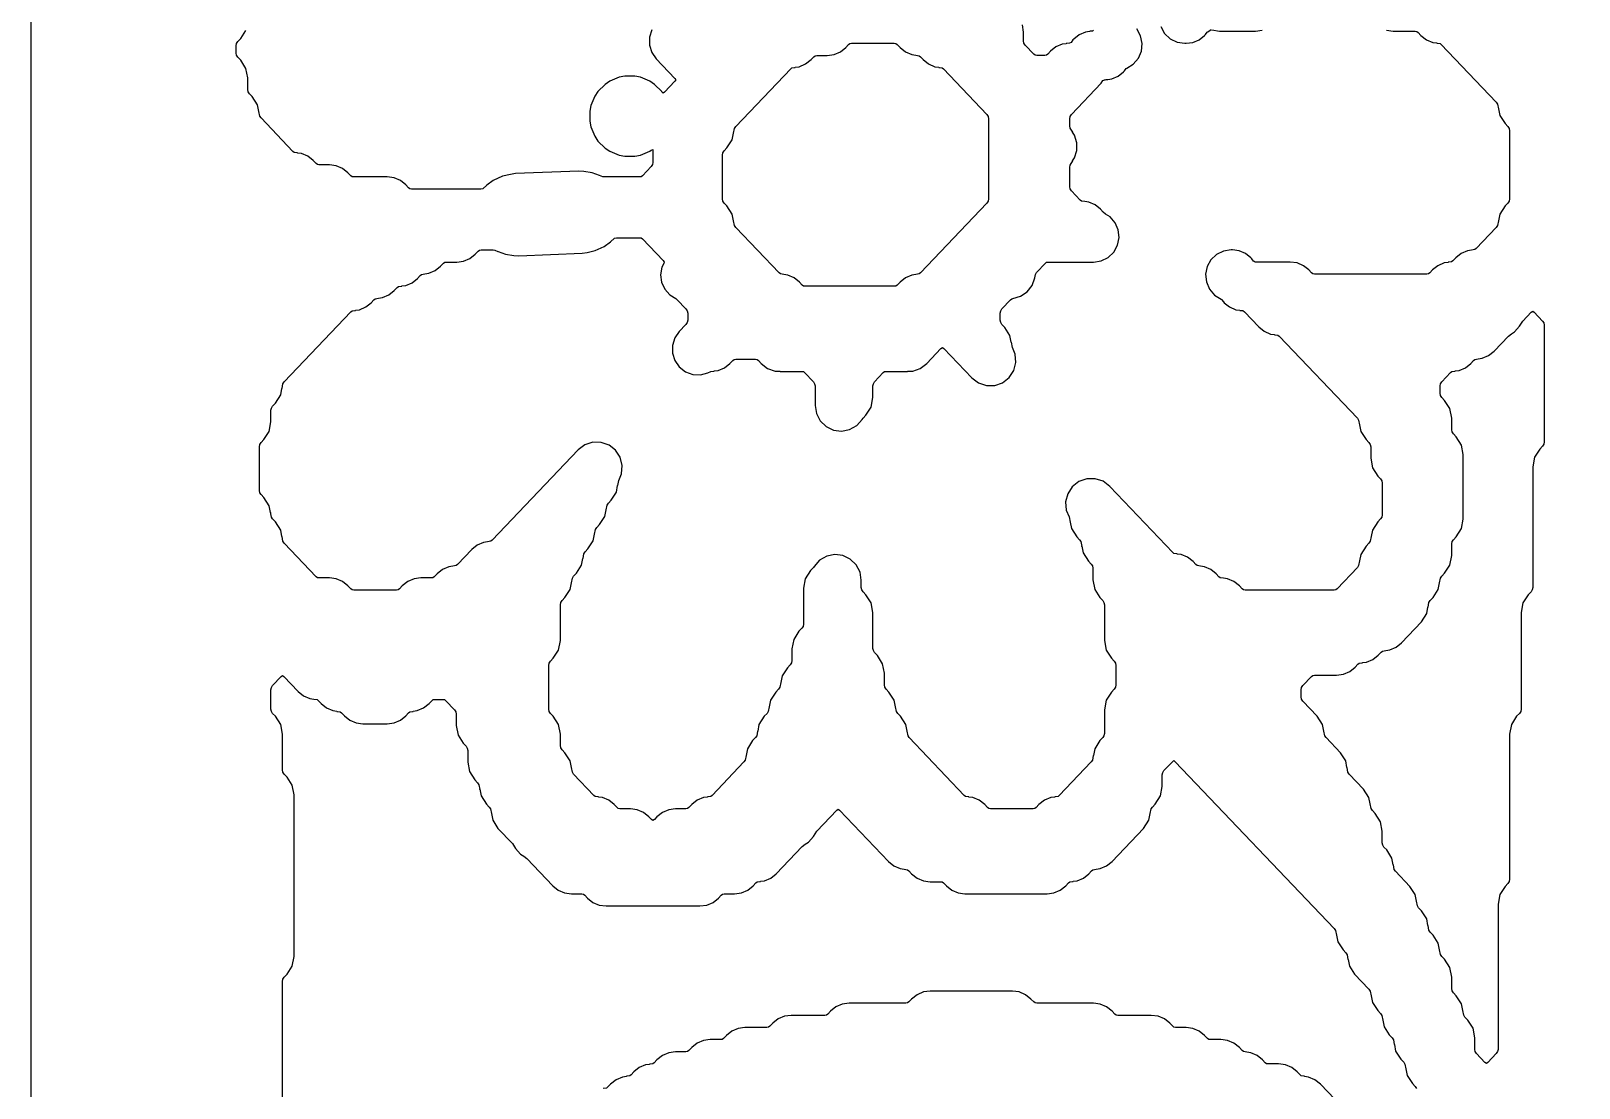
# Model space of a CAD drawing. Header units: millimetres. Extents: x 2 to 65, y 2 to 128.
# Drawn here: x 2 to 32.17, y 55.41 to 76.01 of the extents above; entities that cross this region are included whole.
import ezdxf

# ---------------------------------------------------------------- set-up
doc = ezdxf.new("R2010")
doc.units = ezdxf.units.MM
doc.layers.add('CUT', color=1, linetype='Continuous')

msp = doc.modelspace()

# ---------------------------------------------------------------- linework, layer by layer
at = {"layer": 'CUT'}
for points in [[(44.134, 2), (52.134, 2), (52.134, 5), (65.2679, 5), (65.2679, 125), (52.134, 125), (52.134, 128), (44.134, 128), (44.134, 125), (23.134, 125), (23.134, 128), (15.134, 128), (15.134, 125), (2, 125), (2, 5), (15.134, 5), (15.134, 2), (23.134, 2), (23.134, 5), (44.134, 5)], [(16.8299, 75.2959), (16.8953, 75.3048), (16.8949, 75.3077), (16.9727, 75.3183), (17.0963, 75.3713), (17.2014, 75.4553), (17.2559, 75.5125), (17.281, 75.5327), (17.313, 75.537), (17.5161, 75.537), (17.6494, 75.5551), (17.7731, 75.6081), (17.8781, 75.6921), (17.9326, 75.7493), (17.9578, 75.7694), (17.9897, 75.7738), (18.8245, 75.7738), (18.8564, 75.7694), (18.8816, 75.7493), (18.9361, 75.6921), (19.0411, 75.6081), (19.1648, 75.5551), (19.2426, 75.5445), (19.2422, 75.5415), (19.3076, 75.5327), (19.3327, 75.5125), (19.3872, 75.4553), (19.4923, 75.3713), (19.6159, 75.3183), (19.6937, 75.3077), (19.6933, 75.3048), (19.7587, 75.2959), (19.7839, 75.2757), (20.63, 74.3876), (20.6544, 74.3497), (20.6629, 74.3053), (20.6629, 72.7433), (20.6544, 72.699), (20.63, 72.661), (19.3327, 71.2993), (19.3076, 71.2792), (19.2422, 71.2703), (19.2426, 71.2673), (19.1648, 71.2567), (19.0411, 71.2038), (18.9361, 71.1197), (18.8816, 71.0625), (18.8564, 71.0424), (18.8245, 71.0381), (17.0874, 71.0381), (17.0554, 71.0424), (17.0303, 71.0625), (16.9758, 71.1197), (16.8707, 71.2038), (16.7471, 71.2567), (16.6693, 71.2673), (16.6697, 71.2703), (16.6043, 71.2792), (16.5791, 71.2993), (15.733, 72.1874), (15.7086, 72.2254), (15.6911, 72.3166), (15.689, 72.3162), (15.6643, 72.4445), (15.5621, 72.6036), (15.5074, 72.661), (15.483, 72.699), (15.4745, 72.7433), (15.4745, 73.595), (15.483, 73.6393), (15.5074, 73.6773), (15.5621, 73.7347), (15.6643, 73.8938), (15.689, 74.0221), (15.6911, 74.0217), (15.7086, 74.1129), (15.733, 74.1508), (16.8047, 75.2757)], [(27.8038, 63.616), (27.8583, 63.6732), (27.8835, 63.6933), (27.9489, 63.7022), (27.9485, 63.7052), (28.0262, 63.7158), (28.1499, 63.7688), (28.255, 63.8528), (28.3095, 63.91), (28.3346, 63.9301), (28.4, 63.939), (28.3996, 63.942), (28.4774, 63.9526), (28.6011, 64.0055), (28.7061, 64.0896), (29.0971, 64.5), (29.1993, 64.6591), (29.224, 64.7874), (29.2261, 64.787), (29.2436, 64.8782), (29.268, 64.9162), (29.3227, 64.9736), (29.4249, 65.1327), (29.4496, 65.261), (29.4517, 65.2606), (29.4692, 65.3518), (29.4936, 65.3897), (29.5483, 65.4471), (29.6505, 65.6063), (29.6863, 65.792), (29.6863, 66.0178), (29.6948, 66.0621), (29.7192, 66.1001), (29.7739, 66.1575), (29.8761, 66.3166), (29.9118, 66.5024), (29.9118, 67.7598), (29.8761, 67.9455), (29.7739, 68.1047), (29.7192, 68.1621), (29.6948, 68.2), (29.6863, 68.2443), (29.6863, 68.4701), (29.6505, 68.6559), (29.5483, 68.815), (29.4936, 68.8724), (29.4692, 68.9104), (29.4607, 68.9547), (29.4607, 69.096), (29.4692, 69.1403), (29.4936, 69.1783), (29.663, 69.3561), (29.6881, 69.3762), (29.7535, 69.3851), (29.7531, 69.3881), (29.8309, 69.3986), (29.9546, 69.4516), (30.0596, 69.5357), (30.1141, 69.5929), (30.1393, 69.613), (30.2047, 69.6219), (30.2043, 69.6249), (30.2821, 69.6354), (30.4057, 69.6884), (30.5108, 69.7725), (30.7909, 70.0664), (30.8493, 70.1132), (30.9112, 70.1514), (31.0089, 70.2629), (31.0727, 70.3622), (31.2374, 70.5351), (31.2653, 70.5563), (31.2933, 70.5351), (31.458, 70.3622), (31.4824, 70.3243), (31.4909, 70.28), (31.4909, 68.0075), (31.4824, 67.9632), (31.458, 67.9253), (31.4033, 67.8679), (31.3011, 67.7087), (31.2653, 67.523), (31.2653, 65.1661), (31.2568, 65.1218), (31.2324, 65.0838), (31.1778, 65.0264), (31.0755, 64.8673), (31.0398, 64.6816), (31.0398, 62.7982), (31.0312, 62.7539), (31.0069, 62.716), (30.9522, 62.6586), (30.85, 62.4994), (30.8142, 62.3137), (30.8142, 59.4832), (30.8056, 59.4389), (30.7813, 59.401), (30.7266, 59.3436), (30.6244, 59.1844), (30.5886, 58.9987), (30.5886, 56.1682), (30.5801, 56.1239), (30.5557, 56.086), (30.391, 55.9131), (30.363, 55.8919), (30.335, 55.9131), (30.1703, 56.086), (30.146, 56.1239), (30.1374, 56.1682), (30.1374, 56.394), (30.1017, 56.5798), (29.9994, 56.7389), (29.9448, 56.7963), (29.9204, 56.8343), (29.9028, 56.9254), (29.9008, 56.925), (29.8761, 57.0533), (29.7739, 57.2125), (29.7192, 57.2699), (29.6948, 57.3079), (29.6863, 57.3522), (29.6863, 57.578), (29.6505, 57.7637), (29.5483, 57.9229), (29.4936, 57.9803), (29.4692, 58.0182), (29.4517, 58.1094), (29.4496, 58.109), (29.4249, 58.2373), (29.3227, 58.3964), (29.268, 58.4538), (29.2436, 58.4918), (29.2261, 58.5829), (29.224, 58.5826), (29.1993, 58.7108), (29.0971, 58.87), (29.0424, 58.9274), (29.018, 58.9654), (29.0005, 59.0565), (28.9984, 59.0561), (28.9737, 59.1844), (28.8715, 59.3436), (28.5913, 59.6378), (28.5669, 59.6757), (28.5493, 59.7669), (28.5473, 59.7665), (28.5226, 59.8948), (28.4204, 60.0539), (28.3657, 60.1113), (28.3413, 60.1493), (28.3328, 60.1936), (28.3328, 60.4194), (28.297, 60.6051), (28.1948, 60.7643), (28.1401, 60.8217), (28.1157, 60.8597), (28.0982, 60.9508), (28.0961, 60.9504), (28.0714, 61.0787), (27.9692, 61.2379), (27.6889, 61.532), (27.6645, 61.57), (27.647, 61.6612), (27.6449, 61.6608), (27.6202, 61.7891), (27.518, 61.9482), (27.2378, 62.2424), (27.2134, 62.2804), (27.1958, 62.3715), (27.1938, 62.3711), (27.1691, 62.4994), (27.0669, 62.6586), (26.7866, 62.9528), (26.7622, 62.9907), (26.7537, 63.035), (26.7537, 63.1764), (26.7622, 63.2207), (26.7866, 63.2587), (26.956, 63.4364), (26.9811, 63.4566), (27.013, 63.4609), (27.4418, 63.4609), (27.5751, 63.479), (27.6987, 63.532)]]:
    msp.add_lwpolyline(points, close=True, dxfattribs=at)
for points in [[(14.0962, 76.0363), (14.051, 75.8918), (14.0511, 75.7403), (14.0966, 75.5958), (14.1833, 75.4716), (14.5459, 75.091), (14.5651, 75.0634), (14.5459, 75.0358), (14.3433, 74.8232), (14.3181, 74.8036), (14.2967, 74.8272), (14.2908, 74.8361), (14.1528, 74.974), (14.0587, 75.0369), (13.8784, 75.1116), (13.7674, 75.1337), (13.5723, 75.1337), (13.4612, 75.1116), (13.281, 75.0369), (13.1868, 74.974), (13.0489, 74.8361), (12.986, 74.7419), (12.9113, 74.5617), (12.8892, 74.4506), (12.8892, 74.2555), (12.9113, 74.1445), (12.986, 73.9642), (13.0489, 73.8701), (13.1868, 73.7321), (13.281, 73.6692), (13.4612, 73.5946), (13.5723, 73.5725), (13.7674, 73.5725), (13.8784, 73.5946), (14.0587, 73.6692), (14.0889, 73.6894), (14.1163, 73.7022), (14.121, 73.6722), (14.121, 73.4536), (14.1125, 73.4093), (14.0881, 73.3714), (13.9187, 73.1936), (13.8936, 73.1735), (13.8616, 73.1691), (13.1767, 73.1691), (13.1436, 73.1737), (13.0815, 73.2009), (13.0802, 73.1979), (12.9351, 73.2514), (12.7737, 73.2769), (12.6758, 73.2826), (11.4422, 73.2337), (11.3452, 73.2202), (11.1862, 73.182), (11.0091, 73.1002), (10.8869, 73.0114), (10.8078, 72.9392), (10.7682, 72.9323), (9.4175, 72.9323), (9.3856, 72.9367), (9.3604, 72.9568), (9.3059, 73.014), (9.2009, 73.0981), (9.0772, 73.151), (8.9439, 73.1691), (8.2896, 73.1691), (8.2577, 73.1735), (8.2325, 73.1936), (8.178, 73.2508), (8.073, 73.3348), (7.9493, 73.3878), (7.816, 73.4059), (7.6129, 73.4059), (7.5809, 73.4103), (7.5558, 73.4304), (7.5013, 73.4876), (7.3962, 73.5716), (7.2726, 73.6246), (7.1948, 73.6352), (7.1952, 73.6382), (7.1298, 73.647), (7.1046, 73.6672), (6.4841, 74.3185), (6.4597, 74.3565), (6.4421, 74.4476), (6.4401, 74.4472), (6.4154, 74.5755), (6.3132, 74.7347), (6.2585, 74.7921), (6.2341, 74.8301), (6.2256, 74.8744), (6.2256, 75.1002), (6.1898, 75.2859), (6.0876, 75.4451), (6.0329, 75.5024), (6.0085, 75.5404), (6, 75.5847), (6, 75.7261), (6.0085, 75.7704), (6.0329, 75.8083), (6.0876, 75.8657), (6.1898, 76.0249)], [(28.4137, 76.0287), (28.547, 76.0106), (28.9757, 76.0106), (29.0077, 76.0062), (29.0328, 75.9861), (29.0873, 75.9289), (29.1924, 75.8449), (29.316, 75.7919), (29.3938, 75.7813), (29.3934, 75.7783), (29.4588, 75.7694), (29.484, 75.7493), (30.5557, 74.6244), (30.5801, 74.5864), (30.5976, 74.4953), (30.5997, 74.4957), (30.6244, 74.3674), (30.7266, 74.2082), (30.7813, 74.1508), (30.8056, 74.1129), (30.8142, 74.0686), (30.8142, 72.7433), (30.8056, 72.699), (30.7813, 72.661), (30.7266, 72.6036), (30.6244, 72.4445), (30.5997, 72.3162), (30.5976, 72.3166), (30.5801, 72.2254), (30.5557, 72.1874), (30.1607, 71.7729), (30.1356, 71.7527), (30.0702, 71.7439), (30.0706, 71.7409), (29.9928, 71.7303), (29.8691, 71.6773), (29.7641, 71.5933), (29.7096, 71.5361), (29.6844, 71.516), (29.619, 71.5071), (29.6194, 71.5041), (29.5416, 71.4935), (29.418, 71.4405), (29.3129, 71.3565), (29.2584, 71.2993), (29.2332, 71.2792), (29.2013, 71.2748), (27.013, 71.2748), (26.9811, 71.2792), (26.956, 71.2993), (26.9015, 71.3565), (26.7964, 71.4405), (26.6727, 71.4935), (26.5394, 71.5116), (25.8552, 71.5116), (25.839, 71.5219), (25.8226, 71.5289), (25.7891, 71.577), (25.7735, 71.5933), (25.6685, 71.6773), (25.5448, 71.7303), (25.4115, 71.7484), (25.389, 71.7484), (25.2393, 71.7255), (25.1033, 71.6588), (24.9936, 71.5544), (24.9201, 71.422), (24.8896, 71.2736), (24.905, 71.1229), (24.9648, 70.9837), (25.0635, 70.8689), (25.1921, 70.7888), (25.2033, 70.784), (25.2369, 70.7359), (25.2524, 70.7196), (25.3575, 70.6356), (25.4811, 70.5826), (25.5589, 70.572), (25.5585, 70.569), (25.5748, 70.5668), (25.5938, 70.5673), (25.6144, 70.5645), (25.6185, 70.5645), (25.6491, 70.54), (25.9292, 70.246), (26.0342, 70.162), (26.1579, 70.109), (26.2357, 70.0984), (26.2352, 70.0955), (26.3007, 70.0866), (26.3258, 70.0664), (27.8487, 68.468), (27.8731, 68.43), (27.8906, 68.3388), (27.8927, 68.3392), (27.9174, 68.2109), (28.0196, 68.0518), (28.0743, 67.9944), (28.0986, 67.9564), (28.1072, 67.9121), (28.1072, 67.6863), (28.143, 67.5006), (28.2452, 67.3414), (28.2998, 67.284), (28.3242, 67.2461), (28.3328, 67.2018), (28.3328, 66.5868), (28.3242, 66.5425), (28.2998, 66.5046), (28.2452, 66.4472), (28.143, 66.288), (28.1182, 66.1597), (28.1162, 66.1601), (28.0986, 66.069), (28.0743, 66.031), (28.0196, 65.9736), (27.9174, 65.8144), (27.8927, 65.6861), (27.8906, 65.6865), (27.8731, 65.5954), (27.8487, 65.5574), (27.4537, 65.1429), (27.4286, 65.1227), (27.3966, 65.1184), (25.6595, 65.1184), (25.6276, 65.1227), (25.6025, 65.1429), (25.548, 65.2001), (25.4429, 65.2841), (25.3192, 65.3371), (25.2415, 65.3476), (25.2419, 65.3506), (25.1765, 65.3595), (25.1513, 65.3796), (25.0968, 65.4369), (24.9917, 65.5209), (24.8681, 65.5739), (24.7903, 65.5844), (24.7907, 65.5874), (24.7253, 65.5963), (24.7001, 65.6164), (24.6456, 65.6736), (24.5406, 65.7577), (24.4169, 65.8107), (24.3391, 65.8212), (24.3395, 65.8242), (24.2741, 65.8331), (24.249, 65.8532), (23.0233, 67.1398), (22.8929, 67.238), (22.7378, 67.289), (22.5746, 67.2873), (22.4206, 67.2332), (22.2923, 67.1323), (22.2033, 66.9955), (22.163, 66.8373), (22.1759, 66.6746), (22.2316, 66.5454), (22.251, 66.4445), (22.2531, 66.4449), (22.2778, 66.3166), (22.38, 66.1575), (22.4347, 66.1001), (22.4591, 66.0621), (22.4766, 65.971), (22.4787, 65.9714), (22.5034, 65.8431), (22.6056, 65.6839), (22.6603, 65.6265), (22.6846, 65.5886), (22.6932, 65.5442), (22.6932, 65.3184), (22.729, 65.1327), (22.8312, 64.9736), (22.8858, 64.9162), (22.9102, 64.8782), (22.9188, 64.8339), (22.9188, 64.1345), (22.9545, 63.9488), (23.0567, 63.7896), (23.1114, 63.7322), (23.1358, 63.6943), (23.1443, 63.65), (23.1443, 63.2718), (23.1358, 63.2275), (23.1114, 63.1896), (23.0567, 63.1322), (22.9545, 62.973), (22.9188, 62.7873), (22.9188, 62.3247), (22.9102, 62.2804), (22.8858, 62.2424), (22.8312, 62.185), (22.729, 62.0259), (22.7042, 61.8976), (22.7022, 61.898), (22.6846, 61.8068), (22.6603, 61.7688), (22.0397, 61.1175), (22.0146, 61.0974), (21.9492, 61.0885), (21.9496, 61.0855), (21.8718, 61.0749), (21.7481, 61.0219), (21.6431, 60.9379), (21.5886, 60.8807), (21.5634, 60.8606), (21.5315, 60.8562), (20.6967, 60.8562), (20.6648, 60.8606), (20.6396, 60.8807), (20.5851, 60.9379), (20.4801, 61.0219), (20.3564, 61.0749), (20.2786, 61.0855), (20.279, 61.0885), (20.2136, 61.0974), (20.1885, 61.1175), (19.1168, 62.2424), (19.0924, 62.2804), (19.0748, 62.3715), (19.0728, 62.3711), (19.0481, 62.4994), (18.9459, 62.6586), (18.8912, 62.716), (18.8668, 62.7539), (18.8492, 62.8451), (18.8472, 62.8447), (18.8225, 62.973), (18.7203, 63.1322), (18.6656, 63.1896), (18.6412, 63.2275), (18.6327, 63.2718), (18.6327, 63.4976), (18.5969, 63.6834), (18.4947, 63.8425), (18.44, 63.8999), (18.4156, 63.9379), (18.4071, 63.9822), (18.4071, 64.6816), (18.3713, 64.8673), (18.2691, 65.0264), (18.2144, 65.0838), (18.19, 65.1218), (18.1815, 65.1661), (18.1815, 65.3099), (18.1559, 65.4678), (18.0818, 65.6095), (17.9666, 65.7206), (17.8223, 65.7896), (17.6636, 65.8095), (17.5067, 65.7783), (17.3677, 65.6991), (17.2608, 65.5801), (17.2463, 65.5574), (17.1916, 65.5), (17.0894, 65.3409), (17.0536, 65.1551), (17.0536, 64.4558), (17.0451, 64.4114), (17.0207, 64.3735), (16.966, 64.3161), (16.8638, 64.1569), (16.828, 63.9712), (16.828, 63.7454), (16.8195, 63.7011), (16.7951, 63.6631), (16.7404, 63.6057), (16.6382, 63.4466), (16.6135, 63.3183), (16.6114, 63.3187), (16.5939, 63.2275), (16.5695, 63.1896), (16.5148, 63.1322), (16.4126, 62.973), (16.3879, 62.8447), (16.3859, 62.8451), (16.3683, 62.7539), (16.3439, 62.716), (16.2892, 62.6586), (16.187, 62.4994), (16.1623, 62.3711), (16.1603, 62.3715), (16.1427, 62.2804), (16.1183, 62.2424), (16.0637, 62.185), (15.9614, 62.0259), (15.9367, 61.8976), (15.9347, 61.898), (15.9171, 61.8068), (15.8928, 61.7688), (15.2722, 61.1175), (15.2471, 61.0974), (15.1817, 61.0885), (15.1821, 61.0855), (15.1043, 61.0749), (14.9806, 61.0219), (14.8756, 60.9379), (14.8211, 60.8807), (14.7959, 60.8606), (14.764, 60.8562), (14.5608, 60.8562), (14.4275, 60.8381), (14.3039, 60.7852), (14.1988, 60.7011), (14.149, 60.6488), (14.121, 60.6277), (14.093, 60.6488), (14.0432, 60.7011), (13.9381, 60.7852), (13.8145, 60.8381), (13.6812, 60.8562), (13.478, 60.8562), (13.4461, 60.8606), (13.421, 60.8807), (13.3664, 60.9379), (13.2614, 61.0219), (13.1377, 61.0749), (13.0599, 61.0855), (13.0604, 61.0885), (12.9949, 61.0974), (12.9698, 61.1175), (12.5748, 61.532), (12.5505, 61.57), (12.5329, 61.6612), (12.5309, 61.6608), (12.5061, 61.7891), (12.4039, 61.9482), (12.3493, 62.0056), (12.3249, 62.0436), (12.3163, 62.0879), (12.3163, 62.3137), (12.2806, 62.4994), (12.1784, 62.6586), (12.1237, 62.716), (12.0993, 62.7539), (12.0908, 62.7982), (12.0908, 63.65), (12.0993, 63.6943), (12.1237, 63.7322), (12.1784, 63.7896), (12.2806, 63.9488), (12.3163, 64.1345), (12.3163, 64.8339), (12.3249, 64.8782), (12.3493, 64.9162), (12.4039, 64.9736), (12.5061, 65.1327), (12.5309, 65.261), (12.5329, 65.2606), (12.5505, 65.3518), (12.5748, 65.3897), (12.6295, 65.4471), (12.7317, 65.6063), (12.7564, 65.7346), (12.7585, 65.7342), (12.776, 65.8253), (12.8004, 65.8633), (12.8551, 65.9207), (12.9573, 66.0799), (12.982, 66.2081), (12.9841, 66.2078), (13.0016, 66.2989), (13.026, 66.3369), (13.0807, 66.3943), (13.1829, 66.5534), (13.2076, 66.6817), (13.2096, 66.6813), (13.2272, 66.7725), (13.2516, 66.8104), (13.3063, 66.8678), (13.4085, 67.027), (13.4332, 67.1553), (13.4352, 67.1549), (13.4547, 67.2558), (13.5103, 67.385), (13.5232, 67.5477), (13.483, 67.7059), (13.394, 67.8427), (13.2656, 67.9436), (13.1117, 67.9977), (12.9484, 67.9994), (12.7934, 67.9484), (12.663, 67.8501), (10.9861, 66.09), (10.961, 66.0699), (10.8956, 66.061), (10.896, 66.058), (10.8182, 66.0474), (10.6945, 65.9945), (10.5895, 65.9104), (10.3094, 65.6164), (10.2842, 65.5963), (10.2188, 65.5874), (10.2192, 65.5844), (10.1414, 65.5739), (10.0178, 65.5209), (9.9127, 65.4369), (9.8582, 65.3796), (9.8331, 65.3595), (9.8011, 65.3552), (9.598, 65.3552), (9.4647, 65.3371), (9.341, 65.2841), (9.236, 65.2001), (9.1815, 65.1429), (9.1563, 65.1227), (9.1244, 65.1184), (8.2896, 65.1184), (8.2577, 65.1227), (8.2325, 65.1429), (8.178, 65.2001), (8.073, 65.2841), (7.9493, 65.3371), (7.816, 65.3552), (7.6129, 65.3552), (7.5809, 65.3595), (7.5558, 65.3796), (6.9352, 66.031), (6.9109, 66.069), (6.8933, 66.1601), (6.8913, 66.1597), (6.8666, 66.288), (6.7643, 66.4472), (6.7097, 66.5046), (6.6853, 66.5425), (6.6677, 66.6337), (6.6657, 66.6333), (6.641, 66.7616), (6.5388, 66.9207), (6.4841, 66.9781), (6.4597, 67.0161), (6.4512, 67.0604), (6.4512, 67.9121), (6.4597, 67.9564), (6.4841, 67.9944), (6.5388, 68.0518), (6.641, 68.2109), (6.6768, 68.3967), (6.6768, 68.6225), (6.6853, 68.6668), (6.7097, 68.7047), (6.7643, 68.7621), (6.8666, 68.9213), (6.8913, 69.0496), (6.8933, 69.0492), (6.9109, 69.1403), (6.9352, 69.1783), (8.2325, 70.54), (8.2577, 70.5601), (8.3231, 70.569), (8.3227, 70.572), (8.4005, 70.5826), (8.5241, 70.6356), (8.6292, 70.7196), (8.6837, 70.7768), (8.7089, 70.7969), (8.7743, 70.8058), (8.7739, 70.8088), (8.8517, 70.8194), (8.9753, 70.8723), (9.0804, 70.9564), (9.1349, 71.0136), (9.16, 71.0337), (9.2254, 71.0426), (9.225, 71.0456), (9.3028, 71.0562), (9.4265, 71.1091), (9.5315, 71.1932), (9.586, 71.2504), (9.6112, 71.2705), (9.6766, 71.2794), (9.6762, 71.2824), (9.754, 71.2929), (9.8776, 71.3459), (9.9827, 71.43), (10.0372, 71.4872), (10.0624, 71.5073), (10.0943, 71.5116), (10.2974, 71.5116), (10.4307, 71.5297), (10.5544, 71.5827), (10.6594, 71.6667), (10.7139, 71.724), (10.7391, 71.7441), (10.771, 71.7484), (11.0048, 71.7484), (11.0379, 71.7438), (11.1, 71.7167), (11.1013, 71.7196), (11.2464, 71.6662), (11.4078, 71.6407), (11.5057, 71.6349), (12.7393, 71.6839), (12.8364, 71.6973), (12.9953, 71.7356), (13.1724, 71.8173), (13.2946, 71.9061), (13.3737, 71.9784), (13.4133, 71.9852), (13.8616, 71.9852), (13.8936, 71.9809), (13.9187, 71.9607), (14.3203, 71.5392), (14.3402, 71.5107), (14.332, 71.4844), (14.2947, 71.4094), (14.2705, 71.264), (14.2897, 71.1179), (14.3506, 70.9837), (14.448, 70.8731), (14.5661, 70.8003), (14.5955, 70.7768), (14.7648, 70.599), (14.7892, 70.5611), (14.7978, 70.5168), (14.7978, 70.3754), (14.7892, 70.3311), (14.7648, 70.2931), (14.6345, 70.1563), (14.5478, 70.0321), (14.5023, 69.8876), (14.5022, 69.7361), (14.5474, 69.5916), (14.6338, 69.4672), (14.7535, 69.3744), (14.8955, 69.3217), (15.0467, 69.3139), (15.1934, 69.3518), (15.2501, 69.3761), (15.3162, 69.3851), (15.3158, 69.3881), (15.3936, 69.3986), (15.5172, 69.4516), (15.6223, 69.5357), (15.6768, 69.5929), (15.7019, 69.613), (15.7339, 69.6173), (16.1175, 69.6173), (16.1494, 69.613), (16.1746, 69.5929), (16.2304, 69.5343), (16.355, 69.4391), (16.5029, 69.3873), (16.6024, 69.385), (16.6024, 69.3805), (17.0198, 69.3805), (17.0517, 69.3762), (17.0769, 69.3561), (17.2463, 69.1783), (17.2706, 69.1403), (17.2792, 69.096), (17.2792, 68.7155), (17.3048, 68.5576), (17.3789, 68.4158), (17.4941, 68.3048), (17.6384, 68.2357), (17.7971, 68.2158), (17.954, 68.2471), (18.093, 68.3263), (18.1999, 68.4453), (18.2144, 68.468), (18.2691, 68.5254), (18.3713, 68.6845), (18.4071, 68.8702), (18.4071, 69.096), (18.4156, 69.1403), (18.44, 69.1783), (18.6094, 69.3561), (18.6345, 69.3762), (18.6665, 69.3805), (19.0838, 69.3805), (19.0838, 69.385), (19.1834, 69.3873), (19.3313, 69.4391), (19.4559, 69.5343), (19.7326, 69.8247), (19.7606, 69.8459), (19.7886, 69.8247), (20.3328, 69.2534), (20.4632, 69.1552), (20.6183, 69.1042), (20.7815, 69.1059), (20.9355, 69.16), (21.0638, 69.2609), (21.1528, 69.3977), (21.1931, 69.5559), (21.1802, 69.7186), (21.1245, 69.8478), (21.1051, 69.9487), (21.103, 69.9483), (21.0783, 70.0766), (20.9761, 70.2357), (20.9214, 70.2931), (20.897, 70.3311), (20.8885, 70.3754), (20.8885, 70.5168), (20.897, 70.5611), (20.9214, 70.599), (21.0908, 70.7768), (21.1159, 70.7969), (21.1364, 70.7997), (21.285, 70.8442), (21.4128, 70.932), (21.5076, 71.0547), (21.5601, 71.2006), (21.5738, 71.2714), (21.5982, 71.3094), (21.7675, 71.4872), (21.7927, 71.5073), (21.8246, 71.5116), (22.7043, 71.5116), (22.854, 71.5346), (22.99, 71.6013), (23.0998, 71.7056), (23.1733, 71.8381), (23.2037, 71.9865), (23.1883, 72.1371), (23.1285, 72.2763), (23.0298, 72.3912), (22.9429, 72.4453), (22.8955, 72.4832), (22.841, 72.5404), (22.7359, 72.6245), (22.6122, 72.6775), (22.5345, 72.688), (22.5349, 72.691), (22.4695, 72.6999), (22.4443, 72.72), (22.2749, 72.8978), (22.2505, 72.9358), (22.242, 72.9801), (22.242, 73.3582), (22.2505, 73.4025), (22.3007, 73.4806), (22.298, 73.4824), (22.3386, 73.5406), (22.384, 73.6853), (22.384, 73.8369), (22.3386, 73.9816), (22.298, 74.0398), (22.3007, 74.0416), (22.2505, 74.1197), (22.242, 74.164), (22.242, 74.3053), (22.2505, 74.3497), (22.2749, 74.3876), (22.8565, 74.998), (22.8901, 75.0462), (22.9064, 75.0532), (22.9226, 75.0634), (22.9301, 75.0634), (22.9507, 75.0662), (22.9697, 75.0658), (22.986, 75.068), (22.9856, 75.071), (23.0634, 75.0815), (23.1871, 75.1345), (23.2921, 75.2185), (23.3076, 75.2348), (23.3412, 75.283), (23.3524, 75.2878), (23.481, 75.3678), (23.5797, 75.4827), (23.6395, 75.6219), (23.6549, 75.7725), (23.6244, 75.9209), (23.551, 76.0533)], [(22.7055, 76.0208), (22.6893, 76.0106), (22.6818, 76.0106), (22.6612, 76.0078), (22.6423, 76.0082), (22.6259, 76.006), (22.6263, 76.003), (22.5485, 75.9925), (22.4249, 75.9395), (22.3198, 75.8555), (22.3043, 75.8392), (22.2707, 75.791), (22.2408, 75.7782), (22.1747, 75.7692), (22.1752, 75.7662), (22.0974, 75.7557), (21.9737, 75.7027), (21.8687, 75.6187), (21.8141, 75.5615), (21.789, 75.5413), (21.7571, 75.537), (21.599, 75.537), (21.5671, 75.5413), (21.542, 75.5615), (21.3726, 75.7392), (21.3482, 75.7772), (21.3397, 75.8215), (21.3397, 75.9908), (21.3192, 76.1324)], [(24.0178, 76.1002), (24.0912, 75.9678), (24.201, 75.8634), (24.337, 75.7967), (24.4867, 75.7738), (24.5092, 75.7738), (24.6425, 75.7919), (24.7661, 75.8449), (24.8712, 75.9289), (24.8867, 75.9452), (24.9203, 75.9933), (24.9315, 75.9981), (24.9995, 76.0405)], [(25.0137, 76.0335), (25.1634, 76.0106), (25.8627, 76.0106), (25.996, 76.0287)], [(6.9023, 55.1366), (6.9023, 57.4935), (6.9109, 57.5378), (6.9352, 57.5758), (6.9899, 57.6332), (7.0921, 57.7923), (7.1279, 57.9781), (7.1279, 61.1298), (7.0921, 61.3155), (6.9899, 61.4746), (6.9352, 61.532), (6.9109, 61.57), (6.9023, 61.6143), (6.9023, 62.3137), (6.8666, 62.4994), (6.7643, 62.6586), (6.7097, 62.716), (6.6853, 62.7539), (6.6768, 62.7982), (6.6768, 63.1764), (6.6853, 63.2207), (6.7097, 63.2587), (6.8743, 63.4315), (6.9023, 63.4527), (6.9303, 63.4315), (7.2057, 63.1424), (7.3108, 63.0584), (7.4344, 63.0054), (7.5122, 62.9949), (7.5118, 62.9919), (7.5772, 62.983), (7.6024, 62.9629), (7.6569, 62.9056), (7.7619, 62.8216), (7.8856, 62.7686), (7.9634, 62.7581), (7.963, 62.7551), (8.0284, 62.7462), (8.0536, 62.7261), (8.1081, 62.6689), (8.2131, 62.5848), (8.3368, 62.5318), (8.4701, 62.5137), (8.9439, 62.5137), (9.0772, 62.5318), (9.2009, 62.5848), (9.3059, 62.6689), (9.3604, 62.7261), (9.3856, 62.7462), (9.451, 62.7551), (9.4506, 62.7581), (9.5284, 62.7686), (9.6521, 62.8216), (9.7571, 62.9056), (9.8116, 62.9629), (9.8368, 62.983), (9.8687, 62.9873), (10.0267, 62.9873), (10.0586, 62.983), (10.0838, 62.9629), (10.2532, 62.7851), (10.2776, 62.7471), (10.2861, 62.7028), (10.2861, 62.477), (10.3219, 62.2913), (10.4241, 62.1321), (10.4788, 62.0747), (10.5031, 62.0368), (10.5117, 61.9925), (10.5117, 61.7666), (10.5474, 61.5809), (10.6497, 61.4218), (10.7043, 61.3644), (10.7287, 61.3264), (10.7463, 61.2352), (10.7483, 61.2356), (10.773, 61.1073), (10.8752, 60.9482), (10.9299, 60.8908), (10.9543, 60.8528), (10.9719, 60.7617), (10.9739, 60.7621), (10.9986, 60.6338), (11.1008, 60.4746), (11.3811, 60.1804), (11.4449, 60.0811), (11.5426, 59.9696), (11.6044, 59.9314), (11.6629, 59.8846), (12.1686, 59.3538), (12.2736, 59.2698), (12.3973, 59.2168), (12.5306, 59.1987), (12.7337, 59.1987), (12.7656, 59.1944), (12.7908, 59.1743), (12.8453, 59.1171), (12.9504, 59.033), (13.074, 58.98), (13.2073, 58.9619), (15.0347, 58.9619), (15.168, 58.98), (15.2916, 59.033), (15.3967, 59.1171), (15.4512, 59.1743), (15.4764, 59.1944), (15.5083, 59.1987), (15.7114, 59.1987), (15.8447, 59.2168), (15.9684, 59.2698), (16.0734, 59.3538), (16.128, 59.4111), (16.1531, 59.4312), (16.2185, 59.4401), (16.2181, 59.4431), (16.2959, 59.4536), (16.4196, 59.5066), (16.5246, 59.5906), (17.0303, 60.1214), (17.0887, 60.1682), (17.1506, 60.2064), (17.2483, 60.3179), (17.3121, 60.4172), (17.7024, 60.8269), (17.7303, 60.848), (17.7583, 60.8269), (18.7105, 59.8274), (18.8155, 59.7434), (18.9392, 59.6904), (19.017, 59.6798), (19.0166, 59.6768), (19.082, 59.668), (19.1071, 59.6478), (19.1616, 59.5906), (19.2667, 59.5066), (19.3904, 59.4536), (19.5237, 59.4355), (19.7268, 59.4355), (19.7587, 59.4312), (19.7839, 59.4111), (19.8384, 59.3538), (19.9435, 59.2698), (20.0671, 59.2168), (20.2004, 59.1987), (21.8022, 59.1987), (21.9355, 59.2168), (22.0591, 59.2698), (22.1642, 59.3538), (22.2187, 59.4111), (22.2439, 59.4312), (22.3093, 59.4401), (22.3089, 59.4431), (22.3867, 59.4536), (22.5103, 59.5066), (22.6154, 59.5906), (22.6699, 59.6478), (22.695, 59.668), (22.7604, 59.6768), (22.76, 59.6798), (22.8378, 59.6904), (22.9615, 59.7434), (23.0665, 59.8274), (23.6831, 60.4746), (23.7853, 60.6338), (23.81, 60.7621), (23.8121, 60.7617), (23.8296, 60.8528), (23.854, 60.8908), (23.9087, 60.9482), (24.0109, 61.1073), (24.0467, 61.2931), (24.0467, 61.5189), (24.0552, 61.5632), (24.0796, 61.6011), (24.2443, 61.774), (24.2723, 61.7952), (24.3002, 61.774), (27.3975, 58.5229), (27.4219, 58.485), (27.4395, 58.3938), (27.4415, 58.3942), (27.4662, 58.2659), (27.5684, 58.1067), (27.6231, 58.0493), (27.6475, 58.0114), (27.665, 57.9202), (27.6671, 57.9206), (27.6918, 57.7923), (27.794, 57.6332), (28.0743, 57.339), (28.0986, 57.301), (28.1162, 57.2099), (28.1182, 57.2103), (28.143, 57.082), (28.2452, 56.9228), (28.2998, 56.8654), (28.3242, 56.8275), (28.3418, 56.7363), (28.3438, 56.7367), (28.3685, 56.6084), (28.4707, 56.4492), (28.5254, 56.3918), (28.5498, 56.3539), (28.5674, 56.2627), (28.5694, 56.2631), (28.5941, 56.1348), (28.6963, 55.9757), (28.751, 55.9183), (28.7754, 55.8803), (28.793, 55.7891), (28.795, 55.7895), (28.8197, 55.6612), (28.9219, 55.5021), (28.9766, 55.4447), (29.001, 55.4067)], [(27.4071, 55.1978), (27.127, 55.4918), (27.022, 55.5759), (26.8983, 55.6288), (26.8205, 55.6394), (26.8209, 55.6424), (26.7555, 55.6513), (26.7304, 55.6714), (26.6759, 55.7286), (26.5708, 55.8126), (26.4472, 55.8656), (26.3139, 55.8837), (26.1107, 55.8837), (26.0788, 55.8881), (26.0536, 55.9082), (25.9991, 55.9654), (25.8941, 56.0494), (25.7704, 56.1024), (25.6926, 56.113), (25.693, 56.116), (25.6276, 56.1248), (25.6025, 56.145), (25.548, 56.2022), (25.4429, 56.2862), (25.3192, 56.3392), (25.1859, 56.3573), (24.9828, 56.3573), (24.9509, 56.3616), (24.9257, 56.3818), (24.8712, 56.439), (24.7661, 56.523), (24.6425, 56.576), (24.5092, 56.5941), (24.306, 56.5941), (24.2741, 56.5984), (24.249, 56.6185), (24.1945, 56.6758), (24.0894, 56.7598), (23.9657, 56.8128), (23.8324, 56.8309), (23.1781, 56.8309), (23.1462, 56.8352), (23.121, 56.8553), (23.0665, 56.9125), (22.9615, 56.9966), (22.8378, 57.0496), (22.7045, 57.0677), (21.599, 57.0677), (21.5671, 57.072), (21.542, 57.0921), (21.4875, 57.1493), (21.3824, 57.2334), (21.2587, 57.2863), (21.1254, 57.3044), (19.5237, 57.3044), (19.3904, 57.2863), (19.2667, 57.2334), (19.1616, 57.1493), (19.1071, 57.0921), (19.082, 57.072), (19.0501, 57.0677), (17.9446, 57.0677), (17.8113, 57.0496), (17.6876, 56.9966), (17.5826, 56.9125), (17.5281, 56.8553), (17.5029, 56.8352), (17.471, 56.8309), (16.8167, 56.8309), (16.6834, 56.8128), (16.5597, 56.7598), (16.4546, 56.6758), (16.4001, 56.6185), (16.375, 56.5984), (16.3431, 56.5941), (15.9143, 56.5941), (15.781, 56.576), (15.6574, 56.523), (15.5523, 56.439), (15.4978, 56.3818), (15.4726, 56.3616), (15.4407, 56.3573), (15.2376, 56.3573), (15.1043, 56.3392), (14.9806, 56.2862), (14.8756, 56.2022), (14.8211, 56.145), (14.7959, 56.1248), (14.764, 56.1205), (14.5608, 56.1205), (14.4275, 56.1024), (14.3039, 56.0494), (14.1988, 55.9654), (14.1443, 55.9082), (14.1191, 55.8881), (14.0537, 55.8792), (14.0541, 55.8762), (13.9764, 55.8656), (13.8527, 55.8126), (13.7476, 55.7286), (13.6931, 55.6714), (13.668, 55.6513), (13.6026, 55.6424), (13.603, 55.6394), (13.5252, 55.6288), (13.4015, 55.5759), (13.2965, 55.4918), (13.242, 55.4346), (13.2168, 55.4145), (13.1514, 55.4056)]]:
    msp.add_lwpolyline(points, dxfattribs=at)

doc.saveas('drawing.dxf')
